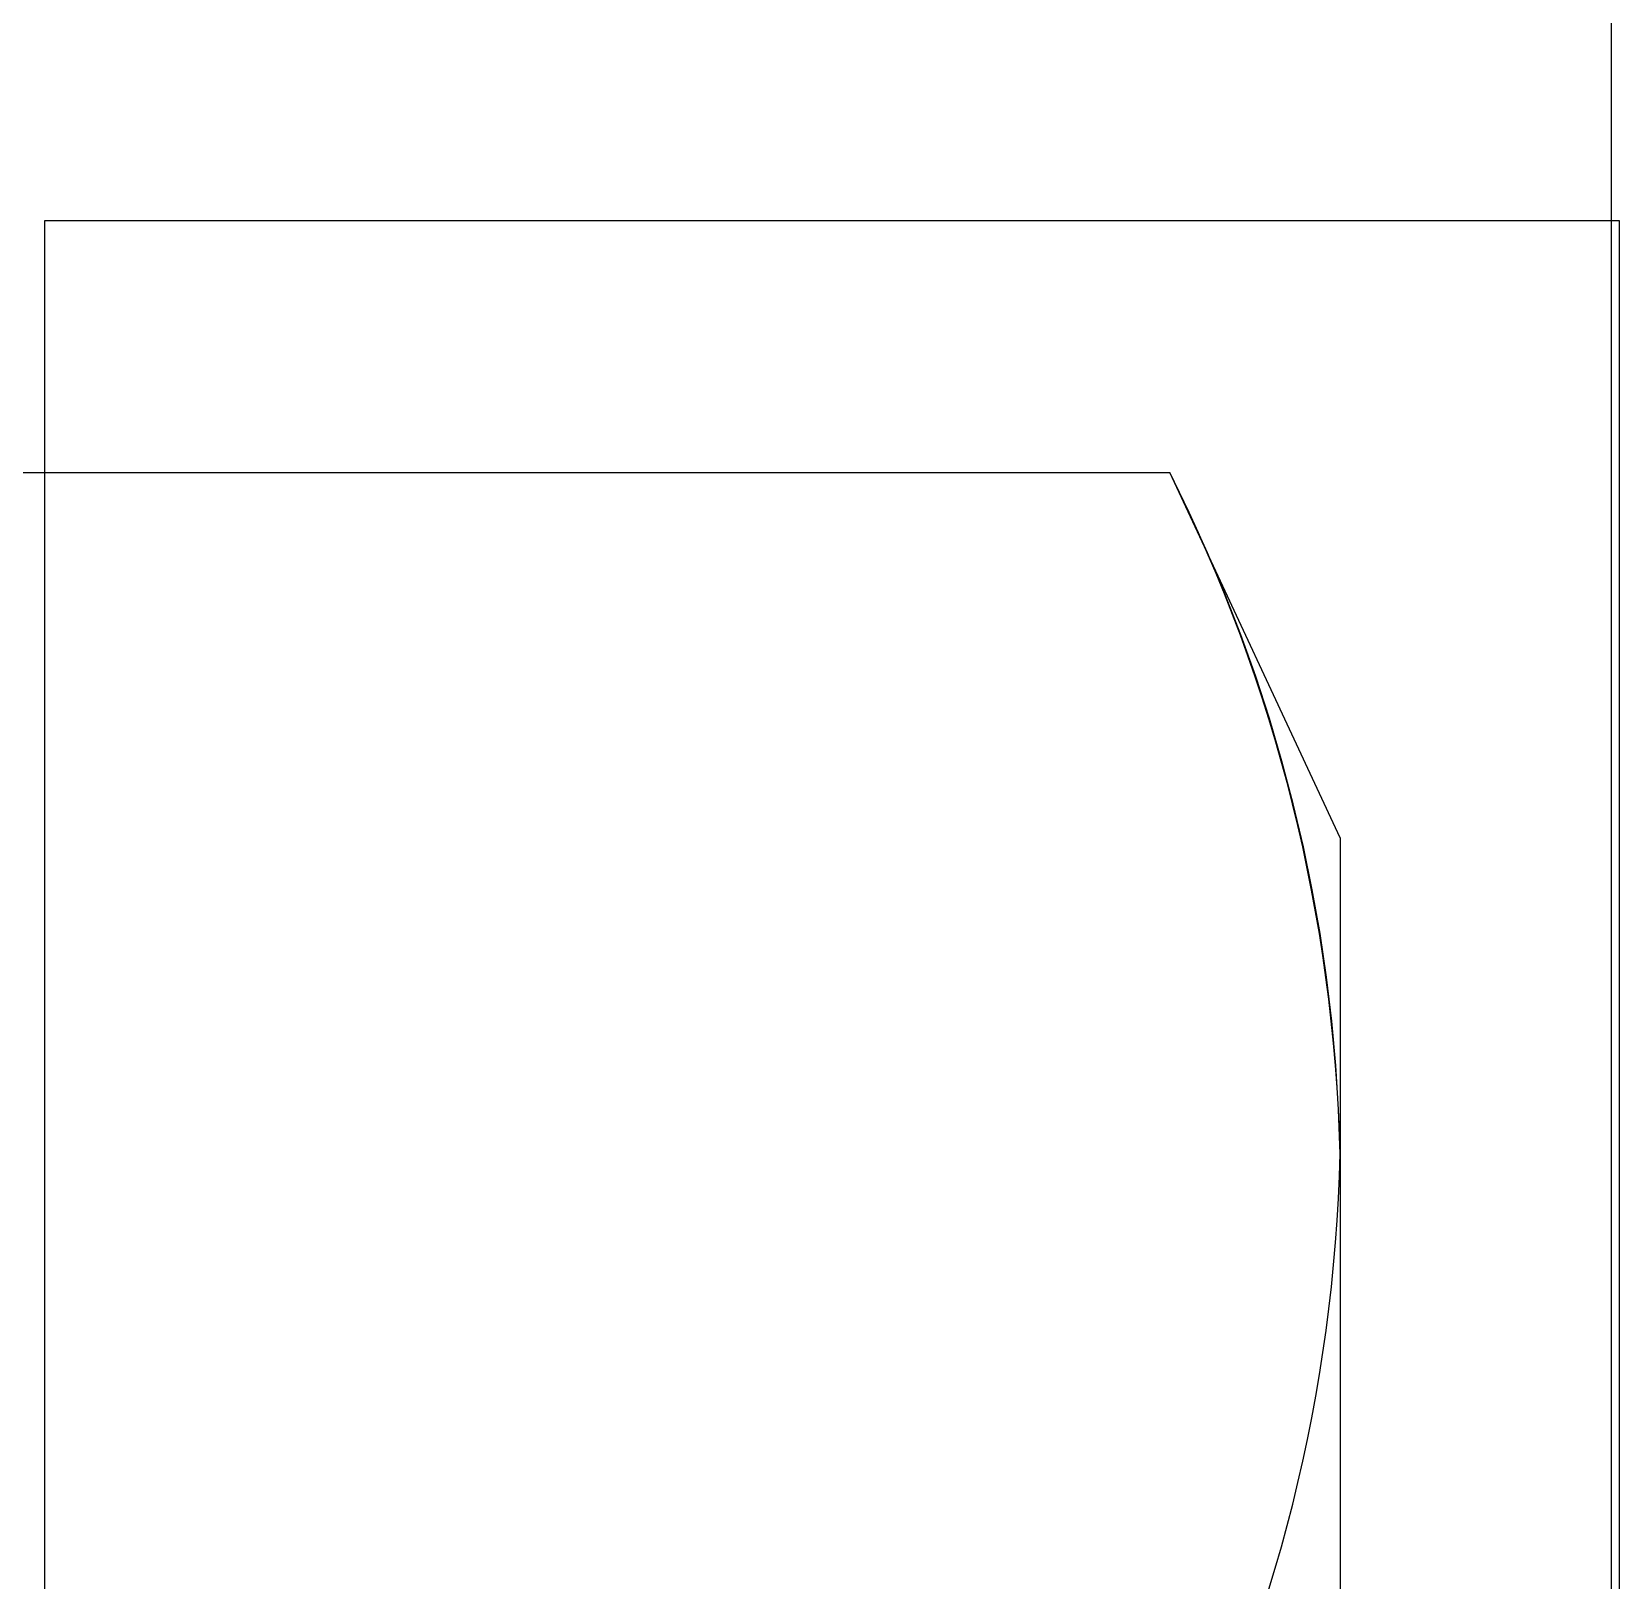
# Model space of a CAD drawing. Extents: x -82 to 113, y -82 to 93.
# Drawn here: x 4.3375 to 4.5265, y 70.5294 to 70.7139 of the extents above; entities that cross this region are included whole.
import ezdxf

# ---------------------------------------------------------------- set-up
doc = ezdxf.new("R2010")
doc.units = 0
doc.header["$MEASUREMENT"] = 0
doc.linetypes.add('HIDDEN', pattern=[0.375, 0.25, -0.125])
doc.layers.get('0').update_dxf_attribs({"linetype": 'CONTINUOUS'})
doc.layers.add('Ballons', color=7, linetype='CONTINUOUS')
doc.layers.add('VENT', color=5, linetype='CONTINUOUS')

# ---------------------------------------------------------------- blocks, each defined once
blk = doc.blocks.new('25176')
at = {"color": 7, "linetype": 'Continuous'}
for p, q in [((0, -0.2435696448141158), (0, 2.700062395888381e-13)), ((0, -0.28124999999973), (0, -0.2435696448141158)), ((0, -0.28124999999973), (0.02028882562176193, -0.3247595150167655)), ((0.1984611740262494, -0.3247595150167655), (0.02028882562176193, -0.3247595150167655))]:
    blk.add_line(p, q, dxfattribs=at)
for centre, radius, start, end in [((0.1908620736979145, -0.2481348715865437), 0.1909166638872379, 153.3091940433572, 178.629801899821), ((0.1914678325894528, -0.2388530257091048), 0.1915259181719605, 181.4111364335252, 206.6498676232989)]:
    blk.add_arc(centre, radius, start, end, dxfattribs=at)
at = {"color": 7, "linetype": 'HIDDEN'}
blk.add_arc((0.1879648245223962, -0.2397284047700765), 0.1880040699482678, 181.1707282090522, 206.8902758477724, dxfattribs=at)
blk = doc.blocks.new('3203-1_Sash_Component')
blk.add_line((0.6239110326324635, 0.06509392635081213), (1.154400404031815, 0.06513620987647029))
blk = doc.blocks.new('3203_Sash_Assembly')
blk.add_blockref('3203-1_Sash_Component', (0, 0))

msp = doc.modelspace()

# ---------------------------------------------------------------- linework, layer by layer
at = {"layer": 'Ballons'}
msp.add_lwpolyline([(4.526532895962697, 69.69137310411536), (4.339032895962697, 69.69137310411536), (4.339032895962697, 70.69137310411534), (4.526532895962697, 70.69137310411534)], close=True, dxfattribs=at)

# ---------------------------------------------------------------- block references
at = {"layer": 'Ballons', "rotation": 180}
msp.add_blockref('25176', (4.493282895962546, 70.33657749623353), dxfattribs=at)
at = {"layer": 'VENT', "rotation": 270}
msp.add_blockref('3203_Sash_Assembly', (4.460438476903406, 71.60166229365153), dxfattribs=at)

doc.saveas('drawing.dxf')
